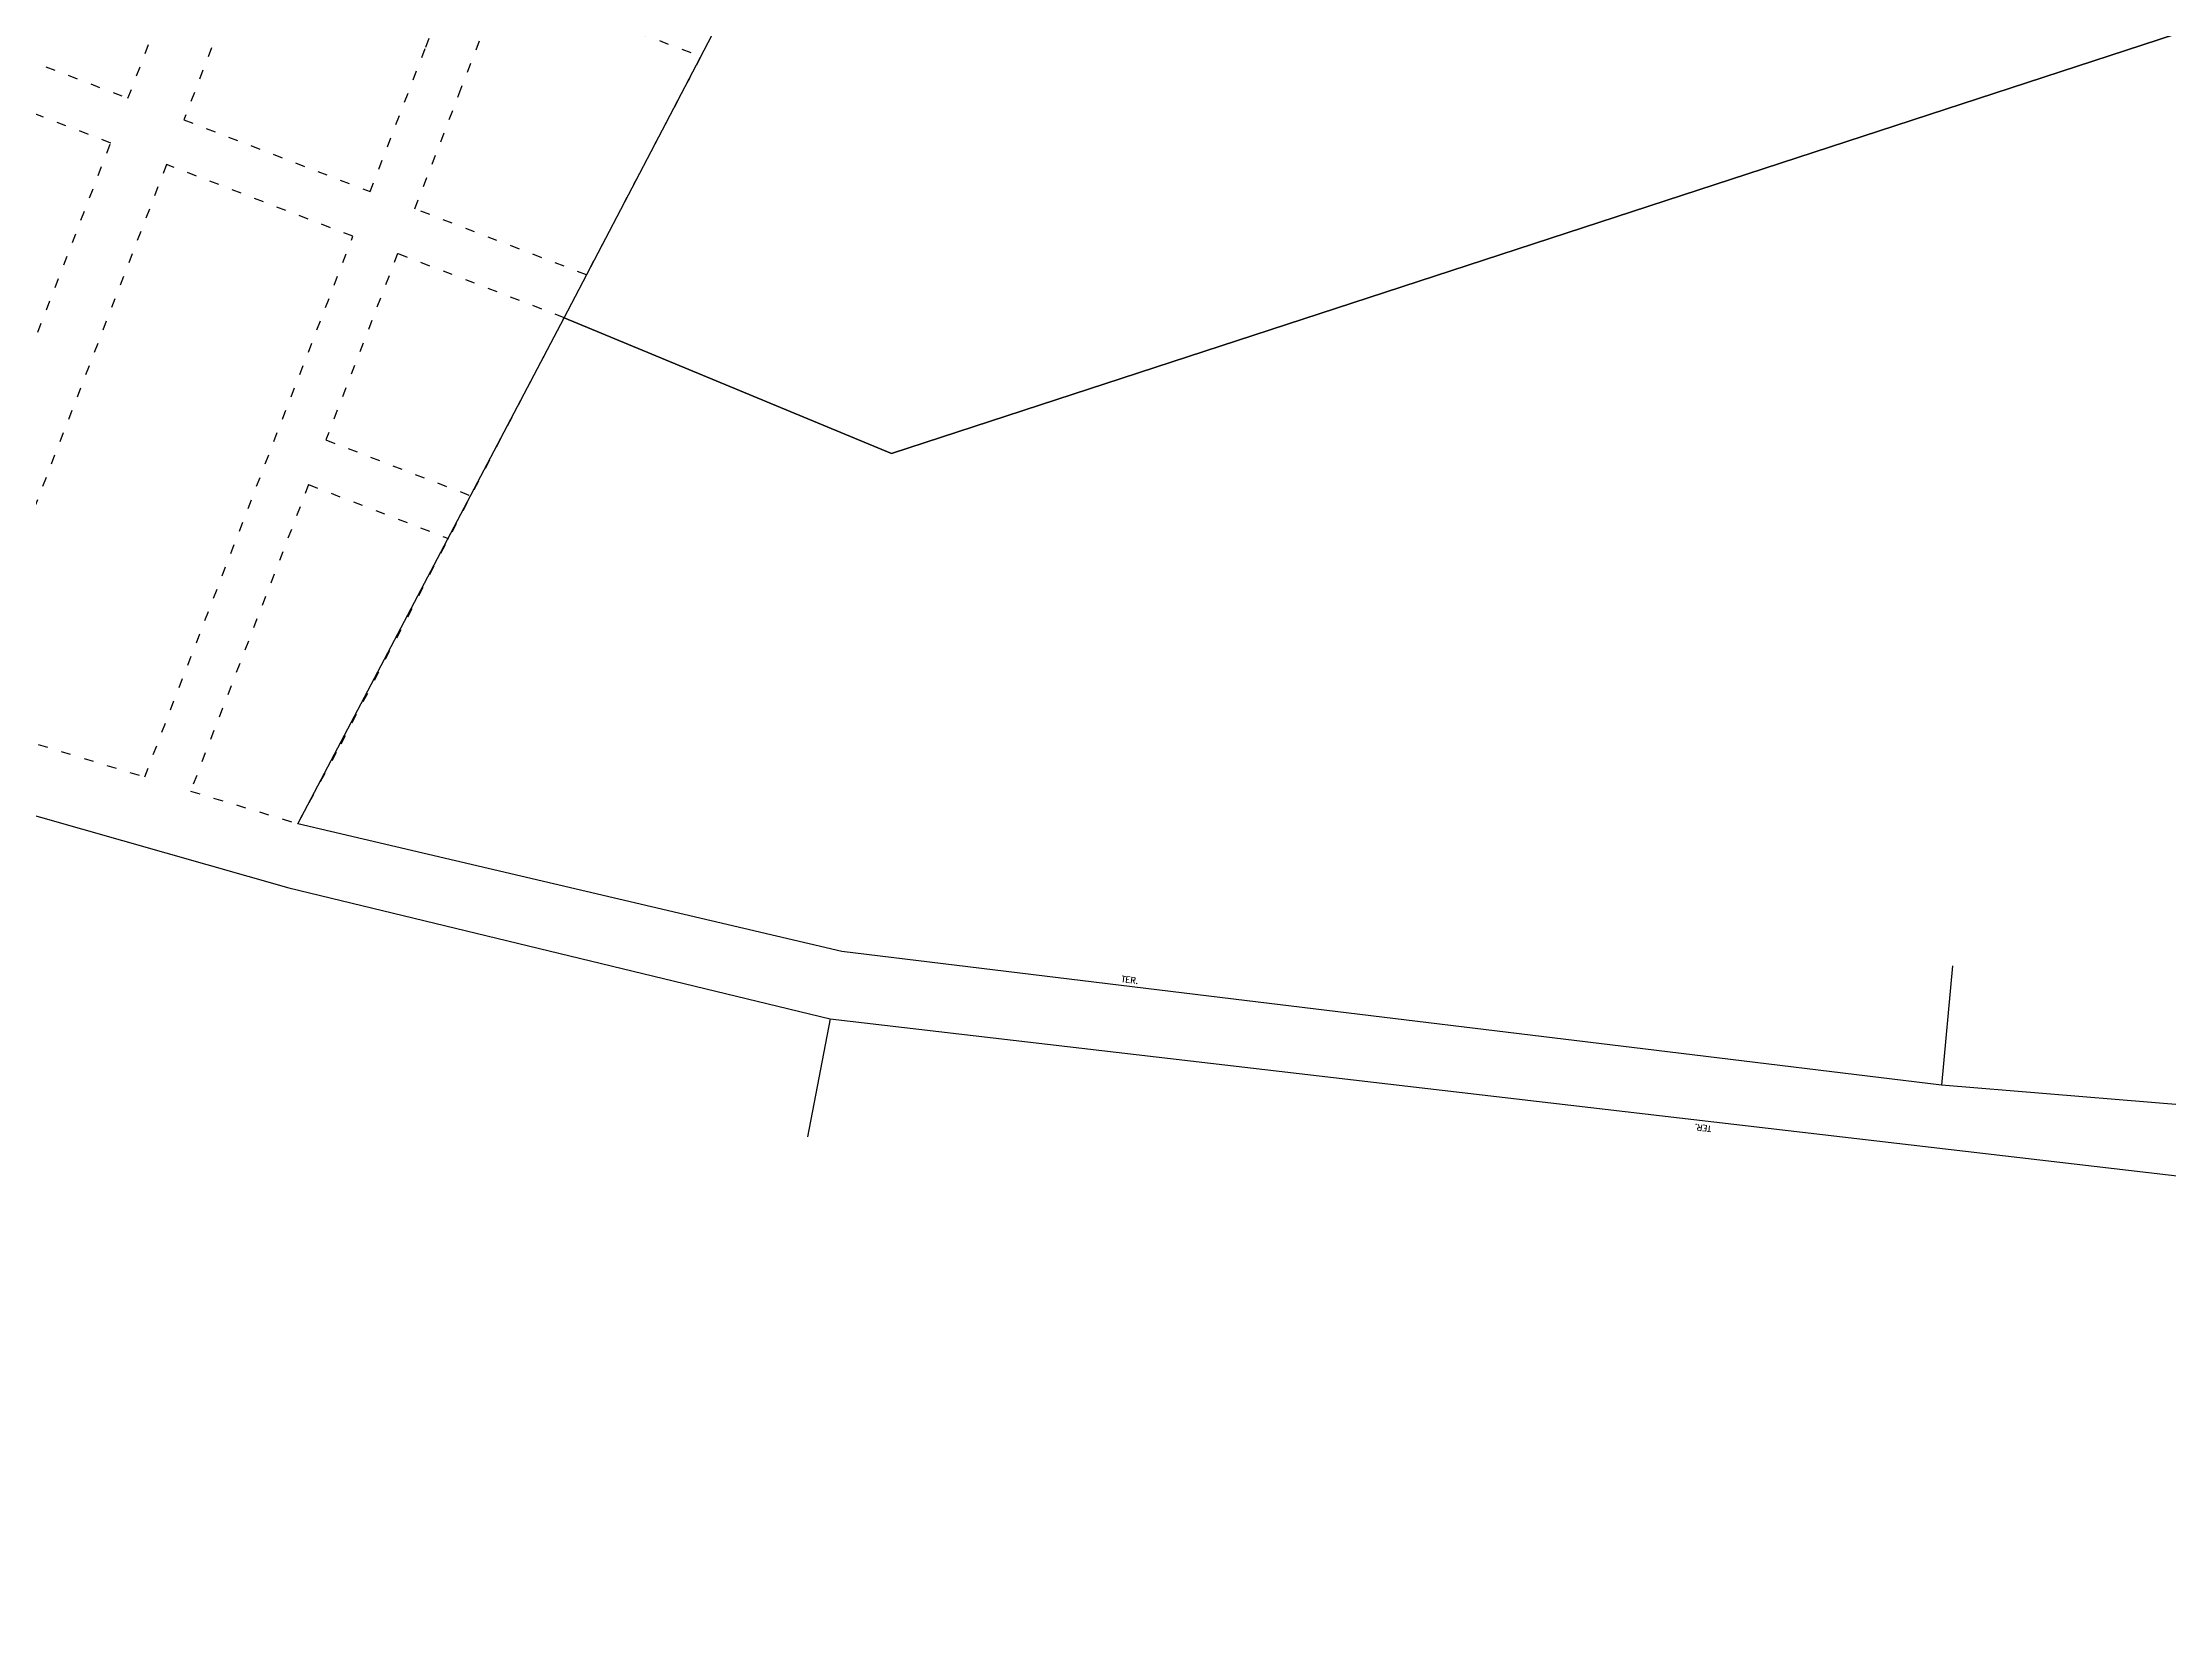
# Model space of a CAD drawing. Extents: x 714896 to 749292, y 8417558 to 8447149.
# Drawn here: x 743112 to 743645, y 8425743 to 8426140 of the extents above; entities that cross this region are included whole.
import ezdxf

# ---------------------------------------------------------------- set-up
doc = ezdxf.new("R2010")
doc.units = 0
doc.header["$MEASUREMENT"] = 0
doc.linetypes.add('ACAD_ISO03W100', pattern=[30, 12, -18])
for name, color, linetype in [('LOTE', 7, 'CONTINUOUS'), ('QUADRA', 6, 'CONTINUOUS'), ('TEXTO', 7, 'CONTINUOUS')]:
    doc.layers.add(name, color=color, linetype=linetype)
doc.styles.add('ROMANS', font='ROMANS.SHX', dxfattribs={"height": 1.5})

msp = doc.modelspace()

# ---------------------------------------------------------------- linework, layer by layer
at = {"layer": 'LOTE', "color": 192, "linetype": 'ACAD_ISO03W100', "ltscale": 0.2}
for points in [[(743051.28, 8426223.93), (743029.24, 8426166.71), (743133.76, 8426126.45), (743155.8, 8426183.67)], [(743216.45, 8426160.3), (743169.8, 8426178.28), (743147.75, 8426121.06), (743194.41, 8426103.08), (743208.35, 8426139.26)]]:
    msp.add_lwpolyline(points, close=True, dxfattribs=at)
at = {"layer": 'LOTE', "color": 192, "linetype": 'ACAD_ISO03W100', "ltscale": 0.2, "elevation": 520.11}
msp.add_lwpolyline([(743205.61, 8426098.77), (743216.63, 8426127.38), (743227.65, 8426155.99), (743277.23, 8426136.89), (743264.29, 8426112.27), (743248.57, 8426082.22), (743205.61, 8426098.77)], dxfattribs=at)
at = {"layer": 'LOTE', "color": 7, "linetype": 'ACAD_ISO03W100', "ltscale": 0.2}
for points in [[(743129.44, 8426115.25), (743082.78, 8426133.23), (743035.93, 8426011.59), (743062.24, 8425994.65), (743078.85, 8425983.93), (743129.44, 8426115.25)], [(743190.1, 8426091.89), (743143.44, 8426109.86), (743091.73, 8425975.62), (743098.54, 8425971.23), (743105.55, 8425966.41), (743137.95, 8425956.52)]]:
    msp.add_lwpolyline(points, close=True, dxfattribs=at)
for points in [[(743179.01, 8426029.72), (743149.46, 8425953.01), (743176.27, 8425944.83), (743187.13, 8425964.78), (743203.81, 8425996.62), (743242.98, 8426071.52), (743201.29, 8426087.57), (743183.32, 8426040.92)], [(743183.32, 8426040.92), (743219.65, 8426026.92)], [(743179.01, 8426029.72), (743214.06, 8426016.21)]]:
    msp.add_lwpolyline(points, dxfattribs=at)
at = {"layer": 'LOTE', "color": 7}
for points in [[(743590.69, 8425909.23), (743587.93, 8425879.36)], [(743309.6, 8425895.93), (743303.97, 8425866.46)]]:
    msp.add_lwpolyline(points, dxfattribs=at)
at = {"layer": 'QUADRA', "linetype": 'CONTINUOUS'}
msp.add_lwpolyline([(744376.24, 8426380.9), (743324.99, 8426037.48), (743242.98, 8426071.52), (743282.85, 8426147.58), (743329.6, 8426236.74), (743335.21, 8426247.44), (743364.2, 8426302.99), (743400.35, 8426373.4), (743431.48, 8426431.07), (743447.26, 8426461.12), (743498.74, 8426559.16), (743571.66, 8426530.66), (743682.69, 8426452.87)], dxfattribs=at)
at = {"layer": 'QUADRA', "color": 6, "linetype": 'CONTINUOUS'}
msp.add_lwpolyline([(743666.81, 8425872.87), (743587.93, 8425879.36), (743516.53, 8425888.03), (743410.64, 8425900.89), (743312.55, 8425912.8), (743176.27, 8425944.83), (743176.27, 8425944.83), (743242.98, 8426071.52), (743324.99, 8426037.48), (744376.24, 8426380.9)], dxfattribs=at)
at = {"layer": 'QUADRA', "ltscale": 5}
msp.add_lwpolyline([(743513.31, 8425501.09), (743513.31, 8425501.09), (743121.14, 8425539.77), (743121.14, 8425539.77), (743074.09, 8425629.14), (743073.49, 8425731.91), (743073.43, 8425872.95), (743077.46, 8425890.61), (743084.67, 8425908.62), (743101.5, 8425949.39), (743174.04, 8425928.75), (743309.6, 8425895.93), (743730, 8425847)], dxfattribs=at)

# ---------------------------------------------------------------- texts
at = {"layer": 'TEXTO', "color": 7, "style": 'ROMANS'}
for rotation, p in [(352.8837, (743382.47, 8425905.24, -37.83)), (172.8837, (743530.36, 8425869.14, -37.83))]:
    msp.add_text('TER.', height=1.5, rotation=rotation, dxfattribs=at).set_placement(p)

doc.saveas('drawing.dxf')
